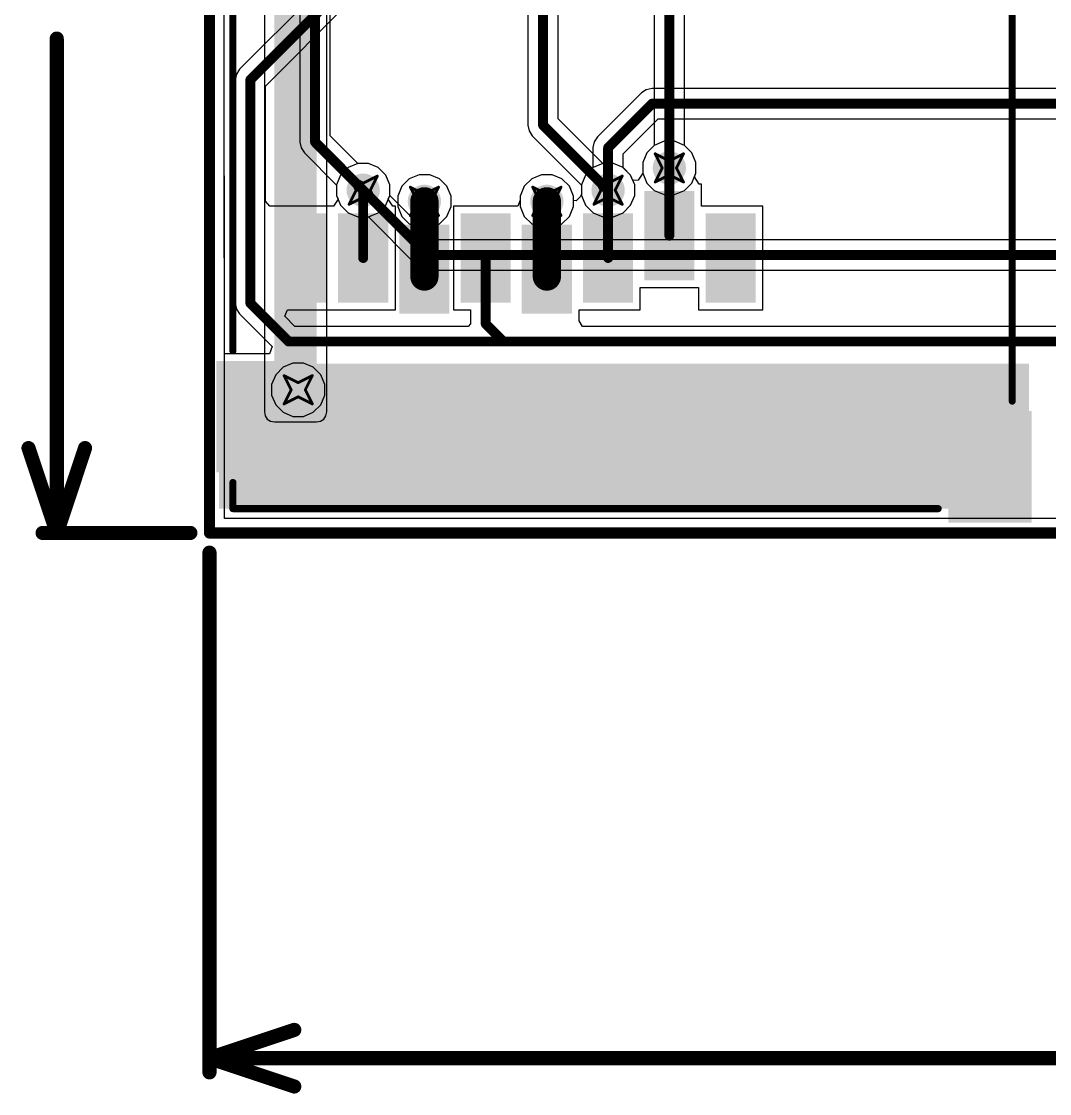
# Model space of a CAD drawing. Header units: inches. Extents: x -3 to 289, y -11 to 89.
# Drawn here: x -3.38 to 15.09, y -10.06 to 9.18 of the extents above; entities that cross this region are included whole.
import ezdxf

# ---------------------------------------------------------------- set-up
doc = ezdxf.new("R2010")
doc.units = ezdxf.units.IN
for name, color, linetype in [('Board Cutout', 216, 'Continuous'), ('Bottom Layer', 5, 'Continuous'), ('Dimension', 6, 'Continuous'), ('Drill Drawing', 1, 'Continuous'), ('Layer 1', 16, 'Continuous'), ('Layer 2', 76, 'Continuous'), ('Top Layer', 1, 'Continuous'), ('Top Overlay', 2, 'Continuous'), ('Top Paste', 8, 'Continuous'), ('Top Solder', 216, 'Continuous'), ('Via Holes', 16, 'Continuous')]:
    doc.layers.add(name, color=color, linetype=linetype)

# ---------------------------------------------------------------- blocks, each defined once
blk = doc.blocks.new('693071010811_78')
at = {"layer": 'Top Layer'}
for points in [[(-5.875, 7.725), (-4.075, 7.725), (-4.075, 6.325), (-5.875, 6.325)], [(-0.175, 7.725), (1.625, 7.725), (1.625, 6.325), (-0.175, 6.325)], [(0.415, -2.125), (1.215, -2.125), (1.215, -3.625), (0.415, -3.625)], [(-6.185, -2.525), (-5.385, -2.525), (-5.385, -4.025), (-6.185, -4.025)], [(-5.085, -2.525), (-4.285, -2.525), (-4.285, -4.025), (-5.085, -4.025)], [(-2.885, -2.525), (-2.085, -2.525), (-2.085, -4.025), (-2.885, -4.025)], [(-0.685, -2.525), (0.115, -2.525), (0.115, -4.025), (-0.685, -4.025)], [(1.515, -2.525), (2.315, -2.525), (2.315, -4.025), (1.515, -4.025)], [(-3.985, -2.725), (-3.185, -2.725), (-3.185, -4.225), (-3.985, -4.225)], [(-1.785, -2.725), (-0.985, -2.725), (-0.985, -4.225), (-1.785, -4.225)], [(-7.275, -5.175), (-5.875, -5.175), (-5.875, -7.075), (-7.275, -7.075)], [(5.875, -6.075), (7.275, -6.075), (7.275, -7.975), (5.875, -7.975)]]:
    blk.add_hatch(color=1, dxfattribs=at).paths.add_polyline_path(points)
at = {"layer": 'Top Paste'}
for points in [[(-5.875, 7.725), (-4.075, 7.725), (-4.075, 6.325), (-5.875, 6.325)], [(-0.175, 7.725), (1.625, 7.725), (1.625, 6.325), (-0.175, 6.325)], [(0.415, -2.125), (1.215, -2.125), (1.215, -3.625), (0.415, -3.625)], [(-6.185, -2.525), (-5.385, -2.525), (-5.385, -4.025), (-6.185, -4.025)], [(-5.085, -2.525), (-4.285, -2.525), (-4.285, -4.025), (-5.085, -4.025)], [(-2.885, -2.525), (-2.085, -2.525), (-2.085, -4.025), (-2.885, -4.025)], [(-0.685, -2.525), (0.115, -2.525), (0.115, -4.025), (-0.685, -4.025)], [(1.515, -2.525), (2.315, -2.525), (2.315, -4.025), (1.515, -4.025)], [(-3.985, -2.725), (-3.185, -2.725), (-3.185, -4.225), (-3.985, -4.225)], [(-1.785, -2.725), (-0.985, -2.725), (-0.985, -4.225), (-1.785, -4.225)], [(-7.275, -5.175), (-5.875, -5.175), (-5.875, -7.075), (-7.275, -7.075)], [(5.875, -6.075), (7.275, -6.075), (7.275, -7.975), (5.875, -7.975)]]:
    blk.add_hatch(color=8, dxfattribs=at).paths.add_polyline_path(points)
at = {"layer": 'Top Solder'}
for points in [[(-5.925, 7.775), (-4.025, 7.775), (-4.025, 6.275), (-5.925, 6.275)], [(-0.225, 7.775), (1.675, 7.775), (1.675, 6.275), (-0.225, 6.275)], [(0.365, -2.075), (1.265, -2.075), (1.265, -3.675), (0.365, -3.675)], [(-6.235, -2.475), (-5.335, -2.475), (-5.335, -4.075), (-6.235, -4.075)], [(-5.135, -2.475), (-4.235, -2.475), (-4.235, -4.075), (-5.135, -4.075)], [(-2.935, -2.475), (-2.035, -2.475), (-2.035, -4.075), (-2.935, -4.075)], [(-0.735, -2.475), (0.165, -2.475), (0.165, -4.075), (-0.735, -4.075)], [(1.465, -2.475), (2.365, -2.475), (2.365, -4.075), (1.465, -4.075)], [(-4.035, -2.675), (-3.135, -2.675), (-3.135, -4.275), (-4.035, -4.275)], [(-1.835, -2.675), (-0.935, -2.675), (-0.935, -4.275), (-1.835, -4.275)], [(-7.325, -5.125), (-5.825, -5.125), (-5.825, -7.125), (-7.325, -7.125)], [(5.825, -6.025), (7.325, -6.025), (7.325, -8.025), (5.825, -8.025)]]:
    blk.add_hatch(color=216, dxfattribs=at).paths.add_polyline_path(points)
at = {"layer": 'Top Overlay'}
for points in [[(-7.025, 7.425, 0.127, 0.127, 0), (-6.106, 7.425, 0.127, 0.127, 0)], [(-7.025, 7.175, 0.127, 0.127, 0), (-7.025, 7.425, 0.127, 0.127, 0)], [(-3.844, 7.425, 0.127, 0.127, 0), (-0.406, 7.425, 0.127, 0.127, 0)], [(1.855, 7.426, 0.127, 0.127, 0), (5.274, 7.426, 0.127, 0.127, 0)], [(5.274, 7.426, 0.127, 0.127, 0), (6.975, 7.426, 0.127, 0.127, 0)], [(6.975, -5.844, 0.127, 0.127, 0), (6.975, 7.426, 0.127, 0.127, 0)], [(-7.025, -4.944, 0.127, 0.127, 0), (-7.025, 7.175, 0.127, 0.127, 0)], [(-7.025, -7.775, 0.127, 0.127, 0), (-7.025, -7.306, 0.127, 0.127, 0)], [(-7.025, -7.775, 0.127, 0.127, 0), (-6.896, -7.775, 0.127, 0.127, 0)], [(-6.896, -7.775, 0.127, 0.127, 0), (5.644, -7.775, 0.127, 0.127, 0)]]:
    blk.add_lwpolyline(points, format="xyseb", dxfattribs=at)
for points in [[(-7.057, 7.425, 0.0635, 0.0635, 1), (-6.993, 7.425, 0.0635, 0.0635, 1)], [(-7.057, 7.425, 0.0635, 0.0635, 1), (-6.993, 7.425, 0.0635, 0.0635, 1)], [(-6.138, 7.425, 0.0635, 0.0635, 1), (-6.074, 7.425, 0.0635, 0.0635, 1)], [(-3.876, 7.425, 0.0635, 0.0635, 1), (-3.812, 7.425, 0.0635, 0.0635, 1)], [(-0.438, 7.425, 0.0635, 0.0635, 1), (-0.374, 7.425, 0.0635, 0.0635, 1)], [(1.824, 7.426, 0.0635, 0.0635, 1), (1.887, 7.426, 0.0635, 0.0635, 1)], [(5.242, 7.426, 0.0635, 0.0635, 1), (5.306, 7.426, 0.0635, 0.0635, 1)], [(5.242, 7.426, 0.0635, 0.0635, 1), (5.306, 7.426, 0.0635, 0.0635, 1)], [(6.943, 7.426, 0.0635, 0.0635, 1), (7.007, 7.426, 0.0635, 0.0635, 1)], [(6.943, 7.426, 0.0635, 0.0635, 1), (7.007, 7.426, 0.0635, 0.0635, 1)], [(-7.057, 7.175, 0.0635, 0.0635, 1), (-6.993, 7.175, 0.0635, 0.0635, 1)], [(-7.057, 7.175, 0.0635, 0.0635, 1), (-6.993, 7.175, 0.0635, 0.0635, 1)], [(-7.057, -4.944, 0.0635, 0.0635, 1), (-6.993, -4.944, 0.0635, 0.0635, 1)], [(6.943, -5.844, 0.0635, 0.0635, 1), (7.007, -5.844, 0.0635, 0.0635, 1)], [(-7.057, -7.306, 0.0635, 0.0635, 1), (-6.993, -7.306, 0.0635, 0.0635, 1)], [(-7.057, -7.775, 0.0635, 0.0635, 1), (-6.993, -7.775, 0.0635, 0.0635, 1)], [(-7.057, -7.775, 0.0635, 0.0635, 1), (-6.993, -7.775, 0.0635, 0.0635, 1)], [(-6.928, -7.775, 0.0635, 0.0635, 1), (-6.864, -7.775, 0.0635, 0.0635, 1)], [(-6.928, -7.775, 0.0635, 0.0635, 1), (-6.864, -7.775, 0.0635, 0.0635, 1)], [(5.612, -7.775, 0.0635, 0.0635, 1), (5.676, -7.775, 0.0635, 0.0635, 1)]]:
    blk.add_lwpolyline(points, format="xyseb", close=True, dxfattribs=at)

msp = doc.modelspace()

# ---------------------------------------------------------------- hatches: boundary and pattern name
at = {"layer": 'Bottom Layer'}
h = msp.add_hatch(color=5, dxfattribs=at)
edge = h.paths.add_edge_path()
edge.add_arc((8.261, 6.554), 0.3, 0, 360)
h = msp.add_hatch(color=5, dxfattribs=at)
edge = h.paths.add_edge_path()
edge.add_arc((2.761, 6.154), 0.3, 0, 360)
h = msp.add_hatch(color=5, dxfattribs=at)
edge = h.paths.add_edge_path()
edge.add_arc((7.161, 6.154), 0.3, 0, 360)
h = msp.add_hatch(color=5, dxfattribs=at)
edge = h.paths.add_edge_path()
edge.add_arc((3.861, 5.954), 0.3, 0, 360)
h = msp.add_hatch(color=5, dxfattribs=at)
edge = h.paths.add_edge_path()
edge.add_arc((6.061, 5.954), 0.3, 0, 360)
h = msp.add_hatch(color=5, dxfattribs=at)
edge = h.paths.add_edge_path()
edge.add_arc((1.594, 2.571), 0.3, 0, 360)
at = {"layer": 'Layer 1'}
h = msp.add_hatch(color=16, dxfattribs=at)
edge = h.paths.add_edge_path()
edge.add_arc((8.261, 6.554), 0.3, 0, 360)
h = msp.add_hatch(color=16, dxfattribs=at)
edge = h.paths.add_edge_path()
edge.add_arc((2.761, 6.154), 0.3, 0, 360)
h = msp.add_hatch(color=16, dxfattribs=at)
edge = h.paths.add_edge_path()
edge.add_arc((7.161, 6.154), 0.3, 0, 360)
h = msp.add_hatch(color=16, dxfattribs=at)
edge = h.paths.add_edge_path()
edge.add_arc((3.861, 5.954), 0.3, 0, 360)
h = msp.add_hatch(color=16, dxfattribs=at)
edge = h.paths.add_edge_path()
edge.add_arc((6.061, 5.954), 0.3, 0, 360)
h = msp.add_hatch(color=16, dxfattribs=at)
edge = h.paths.add_edge_path()
edge.add_arc((1.594, 2.571), 0.3, 0, 360)
at = {"layer": 'Layer 2'}
msp.add_hatch(color=76, dxfattribs=at).paths.add_polyline_path([(1.167, 2.175), (1.925, 2.175), (1.925, 15.638), (1.167, 15.638)])
h = msp.add_hatch(color=76, dxfattribs=at)
edge = h.paths.add_edge_path()
edge.add_arc((8.261, 6.554), 0.3, 0, 360)
h = msp.add_hatch(color=76, dxfattribs=at)
edge = h.paths.add_edge_path()
edge.add_arc((2.761, 6.154), 0.3, 0, 360)
h = msp.add_hatch(color=76, dxfattribs=at)
edge = h.paths.add_edge_path()
edge.add_arc((7.161, 6.154), 0.3, 0, 360)
h = msp.add_hatch(color=76, dxfattribs=at)
edge = h.paths.add_edge_path()
edge.add_arc((3.861, 5.954), 0.3, 0, 360)
h = msp.add_hatch(color=76, dxfattribs=at)
edge = h.paths.add_edge_path()
edge.add_arc((6.061, 5.954), 0.3, 0, 360)
h = msp.add_hatch(color=76, dxfattribs=at)
edge = h.paths.add_edge_path()
edge.add_arc((1.594, 2.571), 0.3, 0, 360)
at = {"layer": 'Top Layer'}
h = msp.add_hatch(color=1, dxfattribs=at)
edge = h.paths.add_edge_path()
edge.add_arc((8.261, 6.554), 0.3, 0, 360)
h = msp.add_hatch(color=1, dxfattribs=at)
edge = h.paths.add_edge_path()
edge.add_arc((2.761, 6.154), 0.3, 0, 360)
h = msp.add_hatch(color=1, dxfattribs=at)
edge = h.paths.add_edge_path()
edge.add_arc((7.161, 6.154), 0.3, 0, 360)
h = msp.add_hatch(color=1, dxfattribs=at)
edge = h.paths.add_edge_path()
edge.add_arc((3.861, 5.954), 0.3, 0, 360)
h = msp.add_hatch(color=1, dxfattribs=at)
edge = h.paths.add_edge_path()
edge.add_arc((6.061, 5.954), 0.3, 0, 360)
msp.add_hatch(color=1, dxfattribs=at).paths.add_polyline_path([(0.171, 0.437), (14.721, 0.437), (14.721, 3.037), (0.171, 3.037)])
h = msp.add_hatch(color=1, dxfattribs=at)
edge = h.paths.add_edge_path()
edge.add_arc((1.594, 2.571), 0.3, 0, 360)
at = {"layer": 'Via Holes'}
h = msp.add_hatch(color=7, dxfattribs=at)
edge = h.paths.add_edge_path()
edge.add_arc((8.261, 6.554), 0.15, 0, 360)
h = msp.add_hatch(color=7, dxfattribs=at)
edge = h.paths.add_edge_path()
edge.add_arc((2.761, 6.154), 0.15, 0, 360)
h = msp.add_hatch(color=7, dxfattribs=at)
edge = h.paths.add_edge_path()
edge.add_arc((7.161, 6.154), 0.15, 0, 360)
h = msp.add_hatch(color=7, dxfattribs=at)
edge = h.paths.add_edge_path()
edge.add_arc((3.861, 5.954), 0.15, 0, 360)
h = msp.add_hatch(color=7, dxfattribs=at)
edge = h.paths.add_edge_path()
edge.add_arc((6.061, 5.954), 0.15, 0, 360)
h = msp.add_hatch(color=7, dxfattribs=at)
edge = h.paths.add_edge_path()
edge.add_arc((1.594, 2.571), 0.15, 0, 360)

# ---------------------------------------------------------------- linework, layer by layer
at = {"layer": 'Board Cutout'}
for points in [[(-0.003, 33.09, 0.2, 0.2, 0), (0, 0, 0.2, 0.2, 0)], [(0.01, 0, 0.2, 0.2, 0), (60.01, 0, 0.2, 0.2, 0)]]:
    msp.add_lwpolyline(points, format="xyseb", dxfattribs=at)
for points in [[(-0.05, 0, 0.1, 0.1, 1), (0.05, 0, 0.1, 0.1, 1)], [(-0.04, 0, 0.1, 0.1, 1), (0.06, 0, 0.1, 0.1, 1)]]:
    msp.add_lwpolyline(points, format="xyseb", close=True, dxfattribs=at)
at = {"layer": 'Bottom Layer'}
for p, q in [((0.269, 0.259), (0.256, 32.741)), ((7.99, 6.959), (7.856, 6.825)), ((8.166, 7.032), (7.99, 6.959)), ((8.356, 7.032), (8.166, 7.032)), ((8.532, 6.959), (8.356, 7.032)), ((8.666, 6.825), (8.532, 6.959)), ((7.856, 6.825), (7.783, 6.649)), ((8.739, 6.649), (8.666, 6.825)), ((2.49, 6.559), (2.356, 6.425)), ((2.666, 6.632), (2.49, 6.559)), ((2.856, 6.632), (2.666, 6.632)), ((3.032, 6.559), (2.856, 6.632)), ((3.166, 6.425), (3.032, 6.559)), ((6.89, 6.559), (6.756, 6.425)), ((7.066, 6.632), (6.89, 6.559)), ((7.256, 6.632), (7.066, 6.632)), ((7.432, 6.559), (7.256, 6.632)), ((7.566, 6.425), (7.432, 6.559)), ((7.783, 6.649), (7.783, 6.459)), ((8.739, 6.459), (8.739, 6.649)), ((2.356, 6.425), (2.283, 6.249)), ((3.239, 6.249), (3.166, 6.425)), ((3.59, 6.359), (3.456, 6.225)), ((3.766, 6.432), (3.59, 6.359)), ((3.956, 6.432), (3.766, 6.432)), ((4.132, 6.359), (3.956, 6.432)), ((4.266, 6.225), (4.132, 6.359)), ((6.756, 6.425), (6.683, 6.249)), ((7.639, 6.249), (7.566, 6.425)), ((7.783, 6.459), (7.856, 6.283)), ((8.666, 6.283), (8.739, 6.459)), ((2.283, 6.249), (2.283, 6.059)), ((3.239, 6.059), (3.239, 6.249)), ((3.456, 6.225), (3.383, 6.049)), ((4.339, 6.049), (4.266, 6.225)), ((6.683, 6.249), (6.683, 6.059)), ((7.639, 6.059), (7.639, 6.249)), ((7.856, 6.283), (7.99, 6.149)), ((8.532, 6.149), (8.666, 6.283)), ((2.283, 6.059), (2.356, 5.883)), ((3.166, 5.883), (3.239, 6.059)), ((3.383, 6.049), (3.383, 5.859)), ((4.339, 5.859), (4.339, 6.049)), ((6.683, 6.059), (6.756, 5.883)), ((7.566, 5.883), (7.639, 6.059)), ((7.99, 6.149), (8.166, 6.076)), ((8.166, 6.076), (8.356, 6.076)), ((8.356, 6.076), (8.532, 6.149)), ((2.356, 5.883), (2.49, 5.749)), ((3.032, 5.749), (3.166, 5.883)), ((3.383, 5.859), (3.456, 5.683)), ((4.266, 5.683), (4.339, 5.859)), ((6.756, 5.883), (6.89, 5.749)), ((7.432, 5.749), (7.566, 5.883)), ((2.49, 5.749), (2.666, 5.676)), ((2.666, 5.676), (2.856, 5.676)), ((2.856, 5.676), (3.032, 5.749)), ((3.456, 5.683), (3.59, 5.549)), ((4.132, 5.549), (4.266, 5.683)), ((6.89, 5.749), (7.066, 5.676)), ((7.066, 5.676), (7.256, 5.676)), ((7.256, 5.676), (7.432, 5.749)), ((3.59, 5.549), (3.766, 5.476)), ((3.766, 5.476), (3.956, 5.476)), ((3.956, 5.476), (4.132, 5.549)), ((1.323, 2.976), (1.189, 2.842)), ((1.499, 3.049), (1.323, 2.976)), ((1.689, 3.049), (1.499, 3.049)), ((1.865, 2.976), (1.689, 3.049)), ((1.999, 2.842), (1.865, 2.976)), ((1.189, 2.842), (1.116, 2.666)), ((2.072, 2.666), (1.999, 2.842)), ((1.116, 2.666), (1.116, 2.476)), ((2.072, 2.476), (2.072, 2.666)), ((1.116, 2.476), (1.189, 2.301)), ((1.999, 2.301), (2.072, 2.476)), ((1.189, 2.301), (1.323, 2.166)), ((1.323, 2.166), (1.499, 2.094)), ((1.689, 2.094), (1.865, 2.166)), ((1.865, 2.166), (1.999, 2.301)), ((1.499, 2.094), (1.689, 2.094)), ((60.01, 0.259), (0.269, 0.259))]:
    msp.add_line(p, q, dxfattribs=at)
at = {"layer": 'Dimension'}
for points in [[(-2.743, 0, 0.254, 0.254, 0), (-2.743, 8.876, 0.254, 0.254, 0)], [(-3.251, 1.524, 0.254, 0.254, 0), (-2.743, 0, 0.254, 0.254, 0)], [(-2.743, 0, 0.254, 0.254, 0), (-2.235, 1.524, 0.254, 0.254, 0)], [(-2.997, 0, 0.254, 0.254, 0), (-0.344, 0, 0.254, 0.254, 0)], [(0, -9.683, 0.254, 0.254, 0), (0, -0.354, 0.254, 0.254, 0)], [(0, -9.429, 0.254, 0.254, 0), (1.524, -8.921, 0.254, 0.254, 0)], [(0, -9.429, 0.254, 0.254, 0), (1.524, -9.937, 0.254, 0.254, 0)], [(0, -9.429, 0.254, 0.254, 0), (56.354, -9.429, 0.254, 0.254, 0)]]:
    msp.add_lwpolyline(points, format="xyseb", dxfattribs=at)
for points in [[(-2.807, 8.876, 0.127, 0.127, 1), (-2.68, 8.876, 0.127, 0.127, 1)], [(-3.315, 1.524, 0.127, 0.127, 1), (-3.188, 1.524, 0.127, 0.127, 1)], [(-2.299, 1.524, 0.127, 0.127, 1), (-2.172, 1.524, 0.127, 0.127, 1)], [(-3.061, 0, 0.127, 0.127, 1), (-2.934, 0, 0.127, 0.127, 1)], [(-2.807, 0, 0.127, 0.127, 1), (-2.68, 0, 0.127, 0.127, 1)], [(-2.807, 0, 0.127, 0.127, 1), (-2.68, 0, 0.127, 0.127, 1)], [(-2.807, 0, 0.127, 0.127, 1), (-2.68, 0, 0.127, 0.127, 1)], [(-0.407, 0, 0.127, 0.127, 1), (-0.28, 0, 0.127, 0.127, 1)], [(-0.064, -0.354, 0.127, 0.127, 1), (0.064, -0.354, 0.127, 0.127, 1)], [(1.46, -8.921, 0.127, 0.127, 1), (1.587, -8.921, 0.127, 0.127, 1)], [(-0.064, -9.429, 0.127, 0.127, 1), (0.064, -9.429, 0.127, 0.127, 1)], [(-0.064, -9.429, 0.127, 0.127, 1), (0.064, -9.429, 0.127, 0.127, 1)], [(-0.064, -9.429, 0.127, 0.127, 1), (0.064, -9.429, 0.127, 0.127, 1)], [(-0.064, -9.683, 0.127, 0.127, 1), (0.064, -9.683, 0.127, 0.127, 1)], [(1.46, -9.937, 0.127, 0.127, 1), (1.587, -9.937, 0.127, 0.127, 1)]]:
    msp.add_lwpolyline(points, format="xyseb", close=True, dxfattribs=at)
at = {"layer": 'Drill Drawing'}
for points in [[(8.007, 6.808, 0.0508, 0.0508, 0), (8.261, 6.681, 0.0508, 0.0508, 0)], [(8.007, 6.808, 0.0508, 0.0508, 0), (8.134, 6.554, 0.0508, 0.0508, 0)], [(8.261, 6.681, 0.0508, 0.0508, 0), (8.515, 6.808, 0.0508, 0.0508, 0)], [(8.388, 6.554, 0.0508, 0.0508, 0), (8.515, 6.808, 0.0508, 0.0508, 0)], [(8.007, 6.3, 0.0508, 0.0508, 0), (8.134, 6.554, 0.0508, 0.0508, 0)], [(8.388, 6.554, 0.0508, 0.0508, 0), (8.515, 6.3, 0.0508, 0.0508, 0)], [(2.507, 6.408, 0.0508, 0.0508, 0), (2.761, 6.281, 0.0508, 0.0508, 0)], [(2.507, 6.408, 0.0508, 0.0508, 0), (2.634, 6.154, 0.0508, 0.0508, 0)], [(2.761, 6.281, 0.0508, 0.0508, 0), (3.015, 6.408, 0.0508, 0.0508, 0)], [(2.888, 6.154, 0.0508, 0.0508, 0), (3.015, 6.408, 0.0508, 0.0508, 0)], [(6.907, 6.408, 0.0508, 0.0508, 0), (7.161, 6.281, 0.0508, 0.0508, 0)], [(6.907, 6.408, 0.0508, 0.0508, 0), (7.034, 6.154, 0.0508, 0.0508, 0)], [(7.161, 6.281, 0.0508, 0.0508, 0), (7.415, 6.408, 0.0508, 0.0508, 0)], [(7.288, 6.154, 0.0508, 0.0508, 0), (7.415, 6.408, 0.0508, 0.0508, 0)], [(8.007, 6.3, 0.0508, 0.0508, 0), (8.261, 6.427, 0.0508, 0.0508, 0)], [(8.261, 6.427, 0.0508, 0.0508, 0), (8.515, 6.3, 0.0508, 0.0508, 0)], [(2.507, 5.9, 0.0508, 0.0508, 0), (2.634, 6.154, 0.0508, 0.0508, 0)], [(2.888, 6.154, 0.0508, 0.0508, 0), (3.015, 5.9, 0.0508, 0.0508, 0)], [(3.607, 6.208, 0.0508, 0.0508, 0), (3.861, 6.081, 0.0508, 0.0508, 0)], [(3.607, 6.208, 0.0508, 0.0508, 0), (3.734, 5.954, 0.0508, 0.0508, 0)], [(3.861, 6.081, 0.0508, 0.0508, 0), (4.115, 6.208, 0.0508, 0.0508, 0)], [(3.988, 5.954, 0.0508, 0.0508, 0), (4.115, 6.208, 0.0508, 0.0508, 0)], [(5.807, 6.208, 0.0508, 0.0508, 0), (6.061, 6.081, 0.0508, 0.0508, 0)], [(5.807, 6.208, 0.0508, 0.0508, 0), (5.934, 5.954, 0.0508, 0.0508, 0)], [(6.061, 6.081, 0.0508, 0.0508, 0), (6.315, 6.208, 0.0508, 0.0508, 0)], [(6.188, 5.954, 0.0508, 0.0508, 0), (6.315, 6.208, 0.0508, 0.0508, 0)], [(6.907, 5.9, 0.0508, 0.0508, 0), (7.034, 6.154, 0.0508, 0.0508, 0)], [(7.288, 6.154, 0.0508, 0.0508, 0), (7.415, 5.9, 0.0508, 0.0508, 0)], [(2.507, 5.9, 0.0508, 0.0508, 0), (2.761, 6.027, 0.0508, 0.0508, 0)], [(2.761, 6.027, 0.0508, 0.0508, 0), (3.015, 5.9, 0.0508, 0.0508, 0)], [(3.607, 5.7, 0.0508, 0.0508, 0), (3.734, 5.954, 0.0508, 0.0508, 0)], [(3.988, 5.954, 0.0508, 0.0508, 0), (4.115, 5.7, 0.0508, 0.0508, 0)], [(5.807, 5.7, 0.0508, 0.0508, 0), (5.934, 5.954, 0.0508, 0.0508, 0)], [(6.188, 5.954, 0.0508, 0.0508, 0), (6.315, 5.7, 0.0508, 0.0508, 0)], [(6.907, 5.9, 0.0508, 0.0508, 0), (7.161, 6.027, 0.0508, 0.0508, 0)], [(7.161, 6.027, 0.0508, 0.0508, 0), (7.415, 5.9, 0.0508, 0.0508, 0)], [(3.607, 5.7, 0.0508, 0.0508, 0), (3.861, 5.827, 0.0508, 0.0508, 0)], [(3.861, 5.827, 0.0508, 0.0508, 0), (4.115, 5.7, 0.0508, 0.0508, 0)], [(5.807, 5.7, 0.0508, 0.0508, 0), (6.061, 5.827, 0.0508, 0.0508, 0)], [(6.061, 5.827, 0.0508, 0.0508, 0), (6.315, 5.7, 0.0508, 0.0508, 0)], [(1.34, 2.825, 0.0508, 0.0508, 0), (1.594, 2.698, 0.0508, 0.0508, 0)], [(1.34, 2.825, 0.0508, 0.0508, 0), (1.467, 2.571, 0.0508, 0.0508, 0)], [(1.594, 2.698, 0.0508, 0.0508, 0), (1.848, 2.825, 0.0508, 0.0508, 0)], [(1.721, 2.571, 0.0508, 0.0508, 0), (1.848, 2.825, 0.0508, 0.0508, 0)], [(1.34, 2.317, 0.0508, 0.0508, 0), (1.467, 2.571, 0.0508, 0.0508, 0)], [(1.721, 2.571, 0.0508, 0.0508, 0), (1.848, 2.317, 0.0508, 0.0508, 0)], [(1.34, 2.317, 0.0508, 0.0508, 0), (1.594, 2.444, 0.0508, 0.0508, 0)], [(1.594, 2.444, 0.0508, 0.0508, 0), (1.848, 2.317, 0.0508, 0.0508, 0)]]:
    msp.add_lwpolyline(points, format="xyseb", dxfattribs=at)
for points in [[(7.994, 6.808, 0.0254, 0.0254, 1), (8.02, 6.808, 0.0254, 0.0254, 1)], [(7.994, 6.808, 0.0254, 0.0254, 1), (8.02, 6.808, 0.0254, 0.0254, 1)], [(8.502, 6.808, 0.0254, 0.0254, 1), (8.528, 6.808, 0.0254, 0.0254, 1)], [(8.502, 6.808, 0.0254, 0.0254, 1), (8.528, 6.808, 0.0254, 0.0254, 1)], [(8.121, 6.554, 0.0254, 0.0254, 1), (8.147, 6.554, 0.0254, 0.0254, 1)], [(8.121, 6.554, 0.0254, 0.0254, 1), (8.147, 6.554, 0.0254, 0.0254, 1)], [(8.248, 6.681, 0.0254, 0.0254, 1), (8.274, 6.681, 0.0254, 0.0254, 1)], [(8.248, 6.681, 0.0254, 0.0254, 1), (8.274, 6.681, 0.0254, 0.0254, 1)], [(8.375, 6.554, 0.0254, 0.0254, 1), (8.401, 6.554, 0.0254, 0.0254, 1)], [(8.375, 6.554, 0.0254, 0.0254, 1), (8.401, 6.554, 0.0254, 0.0254, 1)], [(2.494, 6.408, 0.0254, 0.0254, 1), (2.52, 6.408, 0.0254, 0.0254, 1)], [(2.494, 6.408, 0.0254, 0.0254, 1), (2.52, 6.408, 0.0254, 0.0254, 1)], [(3.002, 6.408, 0.0254, 0.0254, 1), (3.028, 6.408, 0.0254, 0.0254, 1)], [(3.002, 6.408, 0.0254, 0.0254, 1), (3.028, 6.408, 0.0254, 0.0254, 1)], [(6.894, 6.408, 0.0254, 0.0254, 1), (6.92, 6.408, 0.0254, 0.0254, 1)], [(6.894, 6.408, 0.0254, 0.0254, 1), (6.92, 6.408, 0.0254, 0.0254, 1)], [(7.402, 6.408, 0.0254, 0.0254, 1), (7.428, 6.408, 0.0254, 0.0254, 1)], [(7.402, 6.408, 0.0254, 0.0254, 1), (7.428, 6.408, 0.0254, 0.0254, 1)], [(8.248, 6.427, 0.0254, 0.0254, 1), (8.274, 6.427, 0.0254, 0.0254, 1)], [(8.248, 6.427, 0.0254, 0.0254, 1), (8.274, 6.427, 0.0254, 0.0254, 1)], [(2.621, 6.154, 0.0254, 0.0254, 1), (2.647, 6.154, 0.0254, 0.0254, 1)], [(2.621, 6.154, 0.0254, 0.0254, 1), (2.647, 6.154, 0.0254, 0.0254, 1)], [(2.748, 6.281, 0.0254, 0.0254, 1), (2.774, 6.281, 0.0254, 0.0254, 1)], [(2.748, 6.281, 0.0254, 0.0254, 1), (2.774, 6.281, 0.0254, 0.0254, 1)], [(2.875, 6.154, 0.0254, 0.0254, 1), (2.901, 6.154, 0.0254, 0.0254, 1)], [(2.875, 6.154, 0.0254, 0.0254, 1), (2.901, 6.154, 0.0254, 0.0254, 1)], [(3.594, 6.208, 0.0254, 0.0254, 1), (3.62, 6.208, 0.0254, 0.0254, 1)], [(3.594, 6.208, 0.0254, 0.0254, 1), (3.62, 6.208, 0.0254, 0.0254, 1)], [(4.102, 6.208, 0.0254, 0.0254, 1), (4.128, 6.208, 0.0254, 0.0254, 1)], [(4.102, 6.208, 0.0254, 0.0254, 1), (4.128, 6.208, 0.0254, 0.0254, 1)], [(5.794, 6.208, 0.0254, 0.0254, 1), (5.82, 6.208, 0.0254, 0.0254, 1)], [(5.794, 6.208, 0.0254, 0.0254, 1), (5.82, 6.208, 0.0254, 0.0254, 1)], [(6.302, 6.208, 0.0254, 0.0254, 1), (6.328, 6.208, 0.0254, 0.0254, 1)], [(6.302, 6.208, 0.0254, 0.0254, 1), (6.328, 6.208, 0.0254, 0.0254, 1)], [(7.021, 6.154, 0.0254, 0.0254, 1), (7.047, 6.154, 0.0254, 0.0254, 1)], [(7.021, 6.154, 0.0254, 0.0254, 1), (7.047, 6.154, 0.0254, 0.0254, 1)], [(7.148, 6.281, 0.0254, 0.0254, 1), (7.174, 6.281, 0.0254, 0.0254, 1)], [(7.148, 6.281, 0.0254, 0.0254, 1), (7.174, 6.281, 0.0254, 0.0254, 1)], [(7.275, 6.154, 0.0254, 0.0254, 1), (7.301, 6.154, 0.0254, 0.0254, 1)], [(7.275, 6.154, 0.0254, 0.0254, 1), (7.301, 6.154, 0.0254, 0.0254, 1)], [(7.994, 6.3, 0.0254, 0.0254, 1), (8.02, 6.3, 0.0254, 0.0254, 1)], [(7.994, 6.3, 0.0254, 0.0254, 1), (8.02, 6.3, 0.0254, 0.0254, 1)], [(8.502, 6.3, 0.0254, 0.0254, 1), (8.528, 6.3, 0.0254, 0.0254, 1)], [(8.502, 6.3, 0.0254, 0.0254, 1), (8.528, 6.3, 0.0254, 0.0254, 1)], [(2.748, 6.027, 0.0254, 0.0254, 1), (2.774, 6.027, 0.0254, 0.0254, 1)], [(2.748, 6.027, 0.0254, 0.0254, 1), (2.774, 6.027, 0.0254, 0.0254, 1)], [(3.721, 5.954, 0.0254, 0.0254, 1), (3.747, 5.954, 0.0254, 0.0254, 1)], [(3.721, 5.954, 0.0254, 0.0254, 1), (3.747, 5.954, 0.0254, 0.0254, 1)], [(3.848, 6.081, 0.0254, 0.0254, 1), (3.874, 6.081, 0.0254, 0.0254, 1)], [(3.848, 6.081, 0.0254, 0.0254, 1), (3.874, 6.081, 0.0254, 0.0254, 1)], [(3.975, 5.954, 0.0254, 0.0254, 1), (4.001, 5.954, 0.0254, 0.0254, 1)], [(3.975, 5.954, 0.0254, 0.0254, 1), (4.001, 5.954, 0.0254, 0.0254, 1)], [(5.921, 5.954, 0.0254, 0.0254, 1), (5.947, 5.954, 0.0254, 0.0254, 1)], [(5.921, 5.954, 0.0254, 0.0254, 1), (5.947, 5.954, 0.0254, 0.0254, 1)], [(6.048, 6.081, 0.0254, 0.0254, 1), (6.074, 6.081, 0.0254, 0.0254, 1)], [(6.048, 6.081, 0.0254, 0.0254, 1), (6.074, 6.081, 0.0254, 0.0254, 1)], [(6.175, 5.954, 0.0254, 0.0254, 1), (6.201, 5.954, 0.0254, 0.0254, 1)], [(6.175, 5.954, 0.0254, 0.0254, 1), (6.201, 5.954, 0.0254, 0.0254, 1)], [(7.148, 6.027, 0.0254, 0.0254, 1), (7.174, 6.027, 0.0254, 0.0254, 1)], [(7.148, 6.027, 0.0254, 0.0254, 1), (7.174, 6.027, 0.0254, 0.0254, 1)], [(2.494, 5.9, 0.0254, 0.0254, 1), (2.52, 5.9, 0.0254, 0.0254, 1)], [(2.494, 5.9, 0.0254, 0.0254, 1), (2.52, 5.9, 0.0254, 0.0254, 1)], [(3.002, 5.9, 0.0254, 0.0254, 1), (3.028, 5.9, 0.0254, 0.0254, 1)], [(3.002, 5.9, 0.0254, 0.0254, 1), (3.028, 5.9, 0.0254, 0.0254, 1)], [(3.848, 5.827, 0.0254, 0.0254, 1), (3.874, 5.827, 0.0254, 0.0254, 1)], [(3.848, 5.827, 0.0254, 0.0254, 1), (3.874, 5.827, 0.0254, 0.0254, 1)], [(6.048, 5.827, 0.0254, 0.0254, 1), (6.074, 5.827, 0.0254, 0.0254, 1)], [(6.048, 5.827, 0.0254, 0.0254, 1), (6.074, 5.827, 0.0254, 0.0254, 1)], [(6.894, 5.9, 0.0254, 0.0254, 1), (6.92, 5.9, 0.0254, 0.0254, 1)], [(6.894, 5.9, 0.0254, 0.0254, 1), (6.92, 5.9, 0.0254, 0.0254, 1)], [(7.402, 5.9, 0.0254, 0.0254, 1), (7.428, 5.9, 0.0254, 0.0254, 1)], [(7.402, 5.9, 0.0254, 0.0254, 1), (7.428, 5.9, 0.0254, 0.0254, 1)], [(3.594, 5.7, 0.0254, 0.0254, 1), (3.62, 5.7, 0.0254, 0.0254, 1)], [(3.594, 5.7, 0.0254, 0.0254, 1), (3.62, 5.7, 0.0254, 0.0254, 1)], [(4.102, 5.7, 0.0254, 0.0254, 1), (4.128, 5.7, 0.0254, 0.0254, 1)], [(4.102, 5.7, 0.0254, 0.0254, 1), (4.128, 5.7, 0.0254, 0.0254, 1)], [(5.794, 5.7, 0.0254, 0.0254, 1), (5.82, 5.7, 0.0254, 0.0254, 1)], [(5.794, 5.7, 0.0254, 0.0254, 1), (5.82, 5.7, 0.0254, 0.0254, 1)], [(6.302, 5.7, 0.0254, 0.0254, 1), (6.328, 5.7, 0.0254, 0.0254, 1)], [(6.302, 5.7, 0.0254, 0.0254, 1), (6.328, 5.7, 0.0254, 0.0254, 1)], [(1.327, 2.825, 0.0254, 0.0254, 1), (1.353, 2.825, 0.0254, 0.0254, 1)], [(1.327, 2.825, 0.0254, 0.0254, 1), (1.353, 2.825, 0.0254, 0.0254, 1)], [(1.581, 2.698, 0.0254, 0.0254, 1), (1.607, 2.698, 0.0254, 0.0254, 1)], [(1.581, 2.698, 0.0254, 0.0254, 1), (1.607, 2.698, 0.0254, 0.0254, 1)], [(1.835, 2.825, 0.0254, 0.0254, 1), (1.861, 2.825, 0.0254, 0.0254, 1)], [(1.835, 2.825, 0.0254, 0.0254, 1), (1.861, 2.825, 0.0254, 0.0254, 1)], [(1.454, 2.571, 0.0254, 0.0254, 1), (1.48, 2.571, 0.0254, 0.0254, 1)], [(1.454, 2.571, 0.0254, 0.0254, 1), (1.48, 2.571, 0.0254, 0.0254, 1)], [(1.708, 2.571, 0.0254, 0.0254, 1), (1.734, 2.571, 0.0254, 0.0254, 1)], [(1.708, 2.571, 0.0254, 0.0254, 1), (1.734, 2.571, 0.0254, 0.0254, 1)], [(1.327, 2.317, 0.0254, 0.0254, 1), (1.353, 2.317, 0.0254, 0.0254, 1)], [(1.327, 2.317, 0.0254, 0.0254, 1), (1.353, 2.317, 0.0254, 0.0254, 1)], [(1.581, 2.444, 0.0254, 0.0254, 1), (1.607, 2.444, 0.0254, 0.0254, 1)], [(1.581, 2.444, 0.0254, 0.0254, 1), (1.607, 2.444, 0.0254, 0.0254, 1)], [(1.835, 2.317, 0.0254, 0.0254, 1), (1.861, 2.317, 0.0254, 0.0254, 1)], [(1.835, 2.317, 0.0254, 0.0254, 1), (1.861, 2.317, 0.0254, 0.0254, 1)]]:
    msp.add_lwpolyline(points, format="xyseb", close=True, dxfattribs=at)
at = {"layer": 'Layer 1'}
for p, q in [((0.269, 0.259), (0.256, 32.741)), ((5.72, 26.679), (5.72, 7.323)), ((1.624, 16.976), (1.624, 7.019)), ((6.264, 7.436), (6.264, 14.949)), ((2.168, 7.132), (2.168, 9.518)), ((5.72, 7.323), (5.741, 7.219)), ((7.068, 6.632), (6.264, 7.436)), ((2.668, 6.632), (2.168, 7.132)), ((5.741, 7.219), (5.799, 7.131)), ((5.799, 7.131), (6.683, 6.247)), ((1.624, 7.019), (1.645, 6.915)), ((7.99, 6.959), (7.856, 6.825)), ((8.166, 7.032), (7.99, 6.959)), ((8.356, 7.032), (8.166, 7.032)), ((8.532, 6.959), (8.356, 7.032)), ((8.666, 6.825), (8.532, 6.959)), ((1.645, 6.915), (1.704, 6.827)), ((1.704, 6.827), (2.283, 6.247)), ((7.856, 6.825), (7.783, 6.649)), ((8.739, 6.649), (8.666, 6.825)), ((2.856, 6.632), (2.668, 6.632)), ((3.032, 6.559), (2.856, 6.632)), ((3.166, 6.425), (3.032, 6.559)), ((7.256, 6.632), (7.068, 6.632)), ((7.432, 6.559), (7.256, 6.632)), ((7.566, 6.425), (7.432, 6.559)), ((7.783, 6.649), (7.783, 6.459)), ((8.739, 6.459), (8.739, 6.649)), ((3.239, 6.249), (3.166, 6.425)), ((5.79, 6.359), (5.656, 6.225)), ((5.966, 6.432), (5.79, 6.359)), ((6.156, 6.432), (5.966, 6.432)), ((6.332, 6.359), (6.156, 6.432)), ((6.466, 6.225), (6.332, 6.359)), ((7.639, 6.249), (7.566, 6.425)), ((7.783, 6.459), (7.856, 6.283)), ((8.666, 6.283), (8.739, 6.459)), ((2.283, 6.247), (2.283, 6.059)), ((3.239, 6.061), (3.239, 6.249)), ((5.656, 6.225), (5.583, 6.049)), ((6.539, 6.049), (6.466, 6.225)), ((6.683, 6.247), (6.683, 6.059)), ((7.639, 6.059), (7.639, 6.249)), ((7.856, 6.283), (7.99, 6.149)), ((8.532, 6.149), (8.666, 6.283)), ((2.283, 6.059), (2.356, 5.883)), ((4.037, 5.263), (3.239, 6.061)), ((5.583, 6.049), (5.583, 5.859)), ((6.539, 5.859), (6.539, 6.049)), ((6.683, 6.059), (6.756, 5.883)), ((7.566, 5.883), (7.639, 6.059)), ((7.99, 6.149), (8.166, 6.076)), ((8.166, 6.076), (8.356, 6.076)), ((8.356, 6.076), (8.532, 6.149)), ((2.356, 5.883), (2.49, 5.749)), ((5.583, 5.859), (5.656, 5.683)), ((6.466, 5.683), (6.539, 5.859)), ((6.756, 5.883), (6.89, 5.749)), ((7.432, 5.749), (7.566, 5.883)), ((2.49, 5.749), (2.666, 5.676)), ((2.666, 5.676), (2.854, 5.676)), ((2.854, 5.676), (3.732, 4.799)), ((5.656, 5.683), (5.79, 5.549)), ((6.332, 5.549), (6.466, 5.683)), ((6.89, 5.749), (7.066, 5.676)), ((7.066, 5.676), (7.256, 5.676)), ((7.256, 5.676), (7.432, 5.749)), ((5.79, 5.549), (5.966, 5.476)), ((5.966, 5.476), (6.156, 5.476)), ((6.156, 5.476), (6.332, 5.549)), ((16.725, 5.263), (4.037, 5.263)), ((3.732, 4.799), (3.732, 4.799)), ((3.732, 4.799), (3.82, 4.74)), ((3.82, 4.74), (3.924, 4.719)), ((3.924, 4.719), (3.924, 4.719)), ((3.924, 4.719), (16.838, 4.719)), ((1.323, 2.976), (1.189, 2.842)), ((1.499, 3.049), (1.323, 2.976)), ((1.689, 3.049), (1.499, 3.049)), ((1.865, 2.976), (1.689, 3.049)), ((1.999, 2.842), (1.865, 2.976)), ((1.189, 2.842), (1.116, 2.666)), ((2.072, 2.666), (1.999, 2.842)), ((1.116, 2.666), (1.116, 2.476)), ((2.072, 2.476), (2.072, 2.666)), ((1.116, 2.476), (1.189, 2.301)), ((1.999, 2.301), (2.072, 2.476)), ((1.189, 2.301), (1.323, 2.166)), ((1.323, 2.166), (1.499, 2.094)), ((1.689, 2.094), (1.865, 2.166)), ((1.865, 2.166), (1.999, 2.301)), ((1.499, 2.094), (1.689, 2.094)), ((60.01, 0.259), (0.269, 0.259))]:
    msp.add_line(p, q, dxfattribs=at)
for points in [[(5.992, 7.323, 0.178, 0.178, 0), (5.992, 26.679, 0.178, 0.178, 0)], [(1.896, 7.019, 0.178, 0.178, 0), (1.896, 25.747, 0.178, 0.178, 0)], [(5.992, 7.323, 0.178, 0.178, 0), (7.161, 6.154, 0.178, 0.178, 0)], [(1.896, 7.019, 0.178, 0.178, 0), (2.761, 6.154, 0.178, 0.178, 0)], [(2.761, 6.154, 0.178, 0.178, 0), (3.924, 4.991, 0.178, 0.178, 0)], [(3.924, 4.991, 0.178, 0.178, 0), (16.838, 4.991, 0.178, 0.178, 0)]]:
    msp.add_lwpolyline(points, format="xyseb", dxfattribs=at)
for points in [[(5.947, 7.323, 0.0889, 0.0889, 1), (6.036, 7.323, 0.0889, 0.0889, 1)], [(5.947, 7.323, 0.0889, 0.0889, 1), (6.036, 7.323, 0.0889, 0.0889, 1)], [(1.852, 7.019, 0.0889, 0.0889, 1), (1.941, 7.019, 0.0889, 0.0889, 1)], [(1.852, 7.019, 0.0889, 0.0889, 1), (1.941, 7.019, 0.0889, 0.0889, 1)], [(2.717, 6.154, 0.0889, 0.0889, 1), (2.806, 6.154, 0.0889, 0.0889, 1)], [(2.717, 6.154, 0.0889, 0.0889, 1), (2.806, 6.154, 0.0889, 0.0889, 1)], [(7.117, 6.154, 0.0889, 0.0889, 1), (7.206, 6.154, 0.0889, 0.0889, 1)], [(3.88, 4.991, 0.0889, 0.0889, 1), (3.969, 4.991, 0.0889, 0.0889, 1)], [(3.88, 4.991, 0.0889, 0.0889, 1), (3.969, 4.991, 0.0889, 0.0889, 1)]]:
    msp.add_lwpolyline(points, format="xyseb", close=True, dxfattribs=at)
at = {"layer": 'Layer 2'}
for p, q in [((0.269, 0.259), (0.256, 32.741)), ((8.533, 6.958), (8.533, 24.006)), ((7.989, 16.14), (7.989, 6.958)), ((0.986, 14.757), (0.986, 2.175)), ((2.106, 2.175), (2.106, 9.566)), ((7.989, 6.958), (7.856, 6.825)), ((8.666, 6.825), (8.533, 6.958)), ((7.856, 6.825), (7.783, 6.649)), ((8.739, 6.649), (8.666, 6.825)), ((2.49, 6.559), (2.356, 6.425)), ((2.666, 6.632), (2.49, 6.559)), ((2.856, 6.632), (2.666, 6.632)), ((3.032, 6.559), (2.856, 6.632)), ((3.166, 6.425), (3.032, 6.559)), ((6.89, 6.559), (6.756, 6.425)), ((7.066, 6.632), (6.89, 6.559)), ((7.256, 6.632), (7.066, 6.632)), ((7.432, 6.559), (7.256, 6.632)), ((7.566, 6.425), (7.432, 6.559)), ((7.783, 6.649), (7.783, 6.459)), ((8.739, 6.459), (8.739, 6.649)), ((2.356, 6.425), (2.283, 6.249)), ((3.239, 6.249), (3.166, 6.425)), ((3.59, 6.359), (3.456, 6.225)), ((3.766, 6.432), (3.59, 6.359)), ((3.956, 6.432), (3.766, 6.432)), ((4.132, 6.359), (3.956, 6.432)), ((4.266, 6.225), (4.132, 6.359)), ((5.79, 6.359), (5.656, 6.225)), ((5.966, 6.432), (5.79, 6.359)), ((6.156, 6.432), (5.966, 6.432)), ((6.332, 6.359), (6.156, 6.432)), ((6.466, 6.225), (6.332, 6.359)), ((6.756, 6.425), (6.683, 6.249)), ((7.639, 6.249), (7.566, 6.425)), ((7.783, 6.459), (7.856, 6.283)), ((8.666, 6.283), (8.739, 6.459)), ((2.283, 6.249), (2.283, 6.059)), ((3.239, 6.059), (3.239, 6.249)), ((3.456, 6.225), (3.383, 6.049)), ((4.339, 6.049), (4.266, 6.225)), ((5.656, 6.225), (5.583, 6.049)), ((6.539, 6.049), (6.466, 6.225)), ((6.683, 6.249), (6.683, 6.059)), ((7.639, 6.059), (7.639, 6.249)), ((7.856, 6.283), (7.99, 6.149)), ((8.532, 6.149), (8.666, 6.283)), ((2.283, 6.059), (2.356, 5.883)), ((3.166, 5.883), (3.239, 6.059)), ((3.383, 6.049), (3.383, 5.859)), ((4.339, 5.859), (4.339, 6.049)), ((5.583, 6.049), (5.583, 5.859)), ((6.539, 5.859), (6.539, 6.049)), ((6.683, 6.059), (6.756, 5.883)), ((7.566, 5.883), (7.639, 6.059)), ((7.99, 6.149), (8.166, 6.076)), ((8.166, 6.076), (8.356, 6.076)), ((8.356, 6.076), (8.532, 6.149)), ((2.356, 5.883), (2.49, 5.749)), ((3.032, 5.749), (3.166, 5.883)), ((3.383, 5.859), (3.456, 5.683)), ((4.266, 5.683), (4.339, 5.859)), ((5.583, 5.859), (5.656, 5.683)), ((6.466, 5.683), (6.539, 5.859)), ((6.756, 5.883), (6.89, 5.749)), ((7.432, 5.749), (7.566, 5.883)), ((2.49, 5.749), (2.666, 5.676)), ((2.666, 5.676), (2.856, 5.676)), ((2.856, 5.676), (3.032, 5.749)), ((3.456, 5.683), (3.59, 5.549)), ((4.132, 5.549), (4.266, 5.683)), ((5.656, 5.683), (5.79, 5.549)), ((6.332, 5.549), (6.466, 5.683)), ((6.89, 5.749), (7.066, 5.676)), ((7.066, 5.676), (7.256, 5.676)), ((7.256, 5.676), (7.432, 5.749)), ((3.59, 5.549), (3.766, 5.476)), ((3.766, 5.476), (3.956, 5.476)), ((3.956, 5.476), (4.132, 5.549)), ((5.79, 5.549), (5.966, 5.476)), ((5.966, 5.476), (6.156, 5.476)), ((6.156, 5.476), (6.332, 5.549)), ((0.986, 2.175), (1, 2.105)), ((2.092, 2.105), (2.106, 2.175)), ((1, 2.105), (1.039, 2.046)), ((1.039, 2.046), (1.098, 2.007)), ((1.098, 2.007), (1.167, 1.993)), ((1.167, 1.993), (1.925, 1.993)), ((1.925, 1.993), (1.994, 2.007)), ((1.994, 2.007), (2.053, 2.046)), ((2.053, 2.046), (2.092, 2.105)), ((60.01, 0.259), (0.269, 0.259))]:
    msp.add_line(p, q, dxfattribs=at)
msp.add_lwpolyline([(8.261, 6.554, 0.178, 0.178, 0), (8.261, 24.409, 0.178, 0.178, 0)], format="xyseb", dxfattribs=at)
msp.add_lwpolyline([(8.217, 6.554, 0.0889, 0.0889, 1), (8.306, 6.554, 0.0889, 0.0889, 1)], format="xyseb", close=True, dxfattribs=at)
at = {"layer": 'Top Layer'}
for p, q in [((0.268, 3.218), (0.258, 29.804)), ((2.085, 9.871), (0.542, 8.328)), ((1.006, 8.023), (2.47, 9.487)), ((0.542, 8.328), (0.483, 8.24)), ((0.483, 8.24), (0.462, 8.136)), ((0.462, 8.136), (0.462, 4.124)), ((1.006, 5.96), (1.006, 8.023)), ((7.758, 7.899), (6.969, 7.11)), ((7.847, 7.958), (7.758, 7.899)), ((7.758, 7.899), (7.758, 7.899)), ((7.951, 7.979), (7.847, 7.958)), ((21.61, 7.979), (7.951, 7.979)), ((7.433, 6.805), (8.063, 7.435)), ((8.063, 7.435), (21.497, 7.435)), ((6.91, 7.022), (6.889, 6.918)), ((6.969, 7.11), (6.91, 7.022)), ((7.99, 6.959), (7.856, 6.825)), ((8.166, 7.032), (7.99, 6.959)), ((8.356, 7.032), (8.166, 7.032)), ((8.532, 6.959), (8.356, 7.032)), ((8.666, 6.825), (8.532, 6.959)), ((6.889, 6.918), (6.889, 6.558)), ((7.433, 6.558), (7.433, 6.805)), ((7.856, 6.825), (7.783, 6.649)), ((8.739, 6.649), (8.666, 6.825)), ((2.49, 6.559), (2.356, 6.425)), ((2.666, 6.632), (2.49, 6.559)), ((2.856, 6.632), (2.666, 6.632)), ((3.032, 6.559), (2.856, 6.632)), ((3.166, 6.425), (3.032, 6.559)), ((6.889, 6.558), (6.756, 6.425)), ((7.566, 6.425), (7.433, 6.558)), ((7.783, 6.649), (7.783, 6.459)), ((8.739, 6.459), (8.739, 6.649)), ((2.356, 6.425), (2.283, 6.249)), ((3.239, 6.249), (3.166, 6.425)), ((5.79, 6.359), (5.656, 6.225)), ((5.966, 6.432), (5.79, 6.359)), ((6.156, 6.432), (5.966, 6.432)), ((6.332, 6.359), (6.156, 6.432)), ((6.466, 6.225), (6.332, 6.359)), ((6.756, 6.425), (6.683, 6.249)), ((7.595, 6.355), (7.566, 6.425)), ((7.62, 6.33), (7.595, 6.355)), ((7.783, 6.459), (7.701, 6.337)), ((8.711, 6.392), (8.739, 6.459)), ((8.796, 6.265), (8.711, 6.392)), ((2.283, 6.249), (2.283, 6.059)), ((3.239, 6.059), (3.239, 6.249)), ((5.656, 6.225), (5.583, 6.049)), ((6.539, 6.049), (6.466, 6.225)), ((6.683, 6.249), (6.683, 6.08)), ((7.701, 6.337), (7.62, 6.33)), ((8.839, 6.265), (8.796, 6.265)), ((8.839, 5.865), (8.839, 6.265)), ((2.311, 5.992), (2.226, 5.865)), ((2.283, 6.059), (2.311, 5.992)), ((3.211, 5.992), (3.239, 6.059)), ((3.296, 5.865), (3.211, 5.992)), ((5.583, 5.973), (5.539, 5.865)), ((5.583, 6.049), (5.583, 5.973)), ((6.539, 5.973), (6.539, 6.049)), ((6.542, 5.967), (6.539, 5.973)), ((6.659, 6.035), (6.586, 5.962)), ((6.683, 6.08), (6.659, 6.035)), ((1.083, 5.865), (1.006, 5.96)), ((2.226, 5.865), (1.083, 5.865)), ((3.339, 5.865), (3.296, 5.865)), ((3.339, 4.009), (3.339, 5.865)), ((5.539, 5.865), (4.383, 5.865)), ((4.383, 5.865), (4.383, 4.009)), ((6.586, 5.962), (6.542, 5.967)), ((9.939, 5.865), (8.839, 5.865)), ((9.939, 4.009), (9.939, 5.865)), ((7.739, 4.009), (7.739, 4.409)), ((7.739, 4.409), (8.783, 4.409)), ((8.783, 4.409), (8.783, 4.009)), ((0.462, 4.124), (0.483, 4.02)), ((0.483, 4.02), (0.542, 3.932)), ((0.542, 3.932), (1.128, 3.345)), ((1.351, 3.892), (1.399, 4.009)), ((1.534, 3.709), (1.351, 3.892)), ((1.399, 4.009), (3.339, 4.009)), ((4.383, 4.009), (4.689, 4.009)), ((4.689, 4.009), (4.689, 3.756)), ((6.639, 3.809), (6.639, 4.009)), ((6.639, 4.009), (7.739, 4.009)), ((8.783, 4.009), (9.939, 4.009)), ((4.65, 3.709), (1.534, 3.709)), ((4.689, 3.756), (4.65, 3.709)), ((6.703, 3.709), (6.639, 3.809)), ((19.538, 3.709), (6.703, 3.709)), ((1.128, 3.345), (1.076, 3.218)), ((1.076, 3.218), (0.268, 3.218))]:
    msp.add_line(p, q, dxfattribs=at)
for points in [[(0.734, 8.136, 0.178, 0.178, 0), (2.563, 9.965, 0.178, 0.178, 0)], [(0.734, 4.124, 0.178, 0.178, 0), (0.734, 8.136, 0.178, 0.178, 0)], [(7.161, 6.918, 0.178, 0.178, 0), (7.951, 7.707, 0.178, 0.178, 0)], [(7.951, 7.707, 0.178, 0.178, 0), (21.61, 7.707, 0.178, 0.178, 0)], [(7.161, 6.154, 0.178, 0.178, 0), (7.161, 6.918, 0.178, 0.178, 0)], [(8.261, 5.337, 0.178, 0.178, 0), (8.261, 6.554, 0.178, 0.178, 0)], [(2.761, 4.937, 0.178, 0.178, 0), (2.761, 6.154, 0.178, 0.178, 0)], [(3.861, 4.604, 0.508, 0.508, 0), (3.861, 5.954, 0.508, 0.508, 0)], [(6.061, 4.737, 0.508, 0.508, 0), (6.061, 5.954, 0.508, 0.508, 0)], [(7.161, 4.937, 0.178, 0.178, 0), (7.161, 6.154, 0.178, 0.178, 0)], [(3.861, 4.737, 0.178, 0.178, 0), (3.861, 5.954, 0.178, 0.178, 0)], [(4.961, 3.756, 0.178, 0.178, 0), (4.961, 4.937, 0.178, 0.178, 0)], [(6.061, 4.604, 0.508, 0.508, 0), (6.061, 4.737, 0.508, 0.508, 0)], [(0.734, 4.124, 0.178, 0.178, 0), (1.421, 3.437, 0.178, 0.178, 0)], [(4.961, 3.756, 0.178, 0.178, 0), (5.281, 3.437, 0.178, 0.178, 0)], [(1.421, 3.437, 0.178, 0.178, 0), (5.281, 3.437, 0.178, 0.178, 0)], [(5.281, 3.437, 0.178, 0.178, 0), (19.651, 3.437, 0.178, 0.178, 0)]]:
    msp.add_lwpolyline(points, format="xyseb", dxfattribs=at)
for points in [[(0.69, 8.136, 0.0889, 0.0889, 1), (0.778, 8.136, 0.0889, 0.0889, 1)], [(0.69, 8.136, 0.0889, 0.0889, 1), (0.778, 8.136, 0.0889, 0.0889, 1)], [(7.906, 7.707, 0.0889, 0.0889, 1), (7.995, 7.707, 0.0889, 0.0889, 1)], [(7.906, 7.707, 0.0889, 0.0889, 1), (7.995, 7.707, 0.0889, 0.0889, 1)], [(7.117, 6.918, 0.0889, 0.0889, 1), (7.206, 6.918, 0.0889, 0.0889, 1)], [(7.117, 6.918, 0.0889, 0.0889, 1), (7.206, 6.918, 0.0889, 0.0889, 1)], [(8.217, 6.554, 0.0889, 0.0889, 1), (8.306, 6.554, 0.0889, 0.0889, 1)], [(2.717, 6.154, 0.0889, 0.0889, 1), (2.806, 6.154, 0.0889, 0.0889, 1)], [(3.734, 5.954, 0.254, 0.254, 1), (3.988, 5.954, 0.254, 0.254, 1)], [(5.934, 5.954, 0.254, 0.254, 1), (6.188, 5.954, 0.254, 0.254, 1)], [(7.117, 6.154, 0.0889, 0.0889, 1), (7.206, 6.154, 0.0889, 0.0889, 1)], [(7.117, 6.154, 0.0889, 0.0889, 1), (7.206, 6.154, 0.0889, 0.0889, 1)], [(3.817, 5.954, 0.0889, 0.0889, 1), (3.906, 5.954, 0.0889, 0.0889, 1)], [(8.217, 5.337, 0.0889, 0.0889, 1), (8.306, 5.337, 0.0889, 0.0889, 1)], [(2.717, 4.937, 0.0889, 0.0889, 1), (2.806, 4.937, 0.0889, 0.0889, 1)], [(4.917, 4.937, 0.0889, 0.0889, 1), (5.006, 4.937, 0.0889, 0.0889, 1)], [(7.117, 4.937, 0.0889, 0.0889, 1), (7.206, 4.937, 0.0889, 0.0889, 1)], [(3.734, 4.604, 0.254, 0.254, 1), (3.988, 4.604, 0.254, 0.254, 1)], [(3.817, 4.737, 0.0889, 0.0889, 1), (3.906, 4.737, 0.0889, 0.0889, 1)], [(5.934, 4.737, 0.254, 0.254, 1), (6.188, 4.737, 0.254, 0.254, 1)], [(5.934, 4.737, 0.254, 0.254, 1), (6.188, 4.737, 0.254, 0.254, 1)], [(5.934, 4.604, 0.254, 0.254, 1), (6.188, 4.604, 0.254, 0.254, 1)], [(0.69, 4.124, 0.0889, 0.0889, 1), (0.778, 4.124, 0.0889, 0.0889, 1)], [(0.69, 4.124, 0.0889, 0.0889, 1), (0.778, 4.124, 0.0889, 0.0889, 1)], [(4.917, 3.756, 0.0889, 0.0889, 1), (5.006, 3.756, 0.0889, 0.0889, 1)], [(4.917, 3.756, 0.0889, 0.0889, 1), (5.006, 3.756, 0.0889, 0.0889, 1)], [(1.377, 3.437, 0.0889, 0.0889, 1), (1.466, 3.437, 0.0889, 0.0889, 1)], [(1.377, 3.437, 0.0889, 0.0889, 1), (1.466, 3.437, 0.0889, 0.0889, 1)], [(5.236, 3.437, 0.0889, 0.0889, 1), (5.325, 3.437, 0.0889, 0.0889, 1)], [(5.236, 3.437, 0.0889, 0.0889, 1), (5.325, 3.437, 0.0889, 0.0889, 1)], [(5.236, 3.437, 0.0889, 0.0889, 1), (5.325, 3.437, 0.0889, 0.0889, 1)]]:
    msp.add_lwpolyline(points, format="xyseb", close=True, dxfattribs=at)

# ---------------------------------------------------------------- block references
msp.add_blockref('693071010811_78', (7.446, 8.212))

doc.saveas('drawing.dxf')
